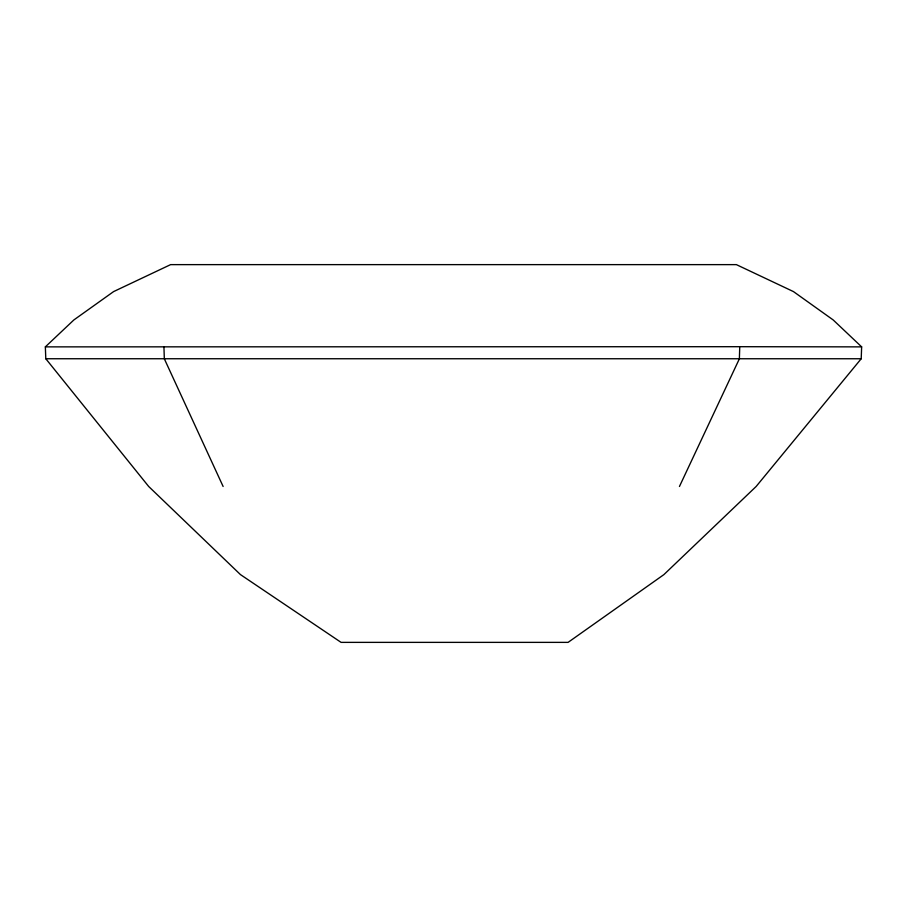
<?xml version="1.0" encoding="UTF-8"?>
<svg xmlns="http://www.w3.org/2000/svg" width="907" height="907" viewBox="0 0 907 907"><rect width="100%" height="100%" fill="white"/><g stroke="black" fill="none" stroke-linecap="round" stroke-linejoin="round"><path stroke-width="1.36" d="M861.65 346.871L833.182 319.944L793.455 291.589L736.382 264.629L170.607 264.629L113.613 291.589L73.875 319.944L45.35 346.871L45.792 358.741L148.68 486.481L240.468 574.607L341.077 642.371L568.088 642.371L663.901 574.607L756.143 486.481L861.208 358.753L861.65 346.871L739.749 346.701L739.375 358.809L679.456 486.481M45.35 346.871L739.749 346.701M45.792 358.741L861.208 358.753M223.122 486.481L164.326 358.798L163.929 346.712"/></g></svg>
